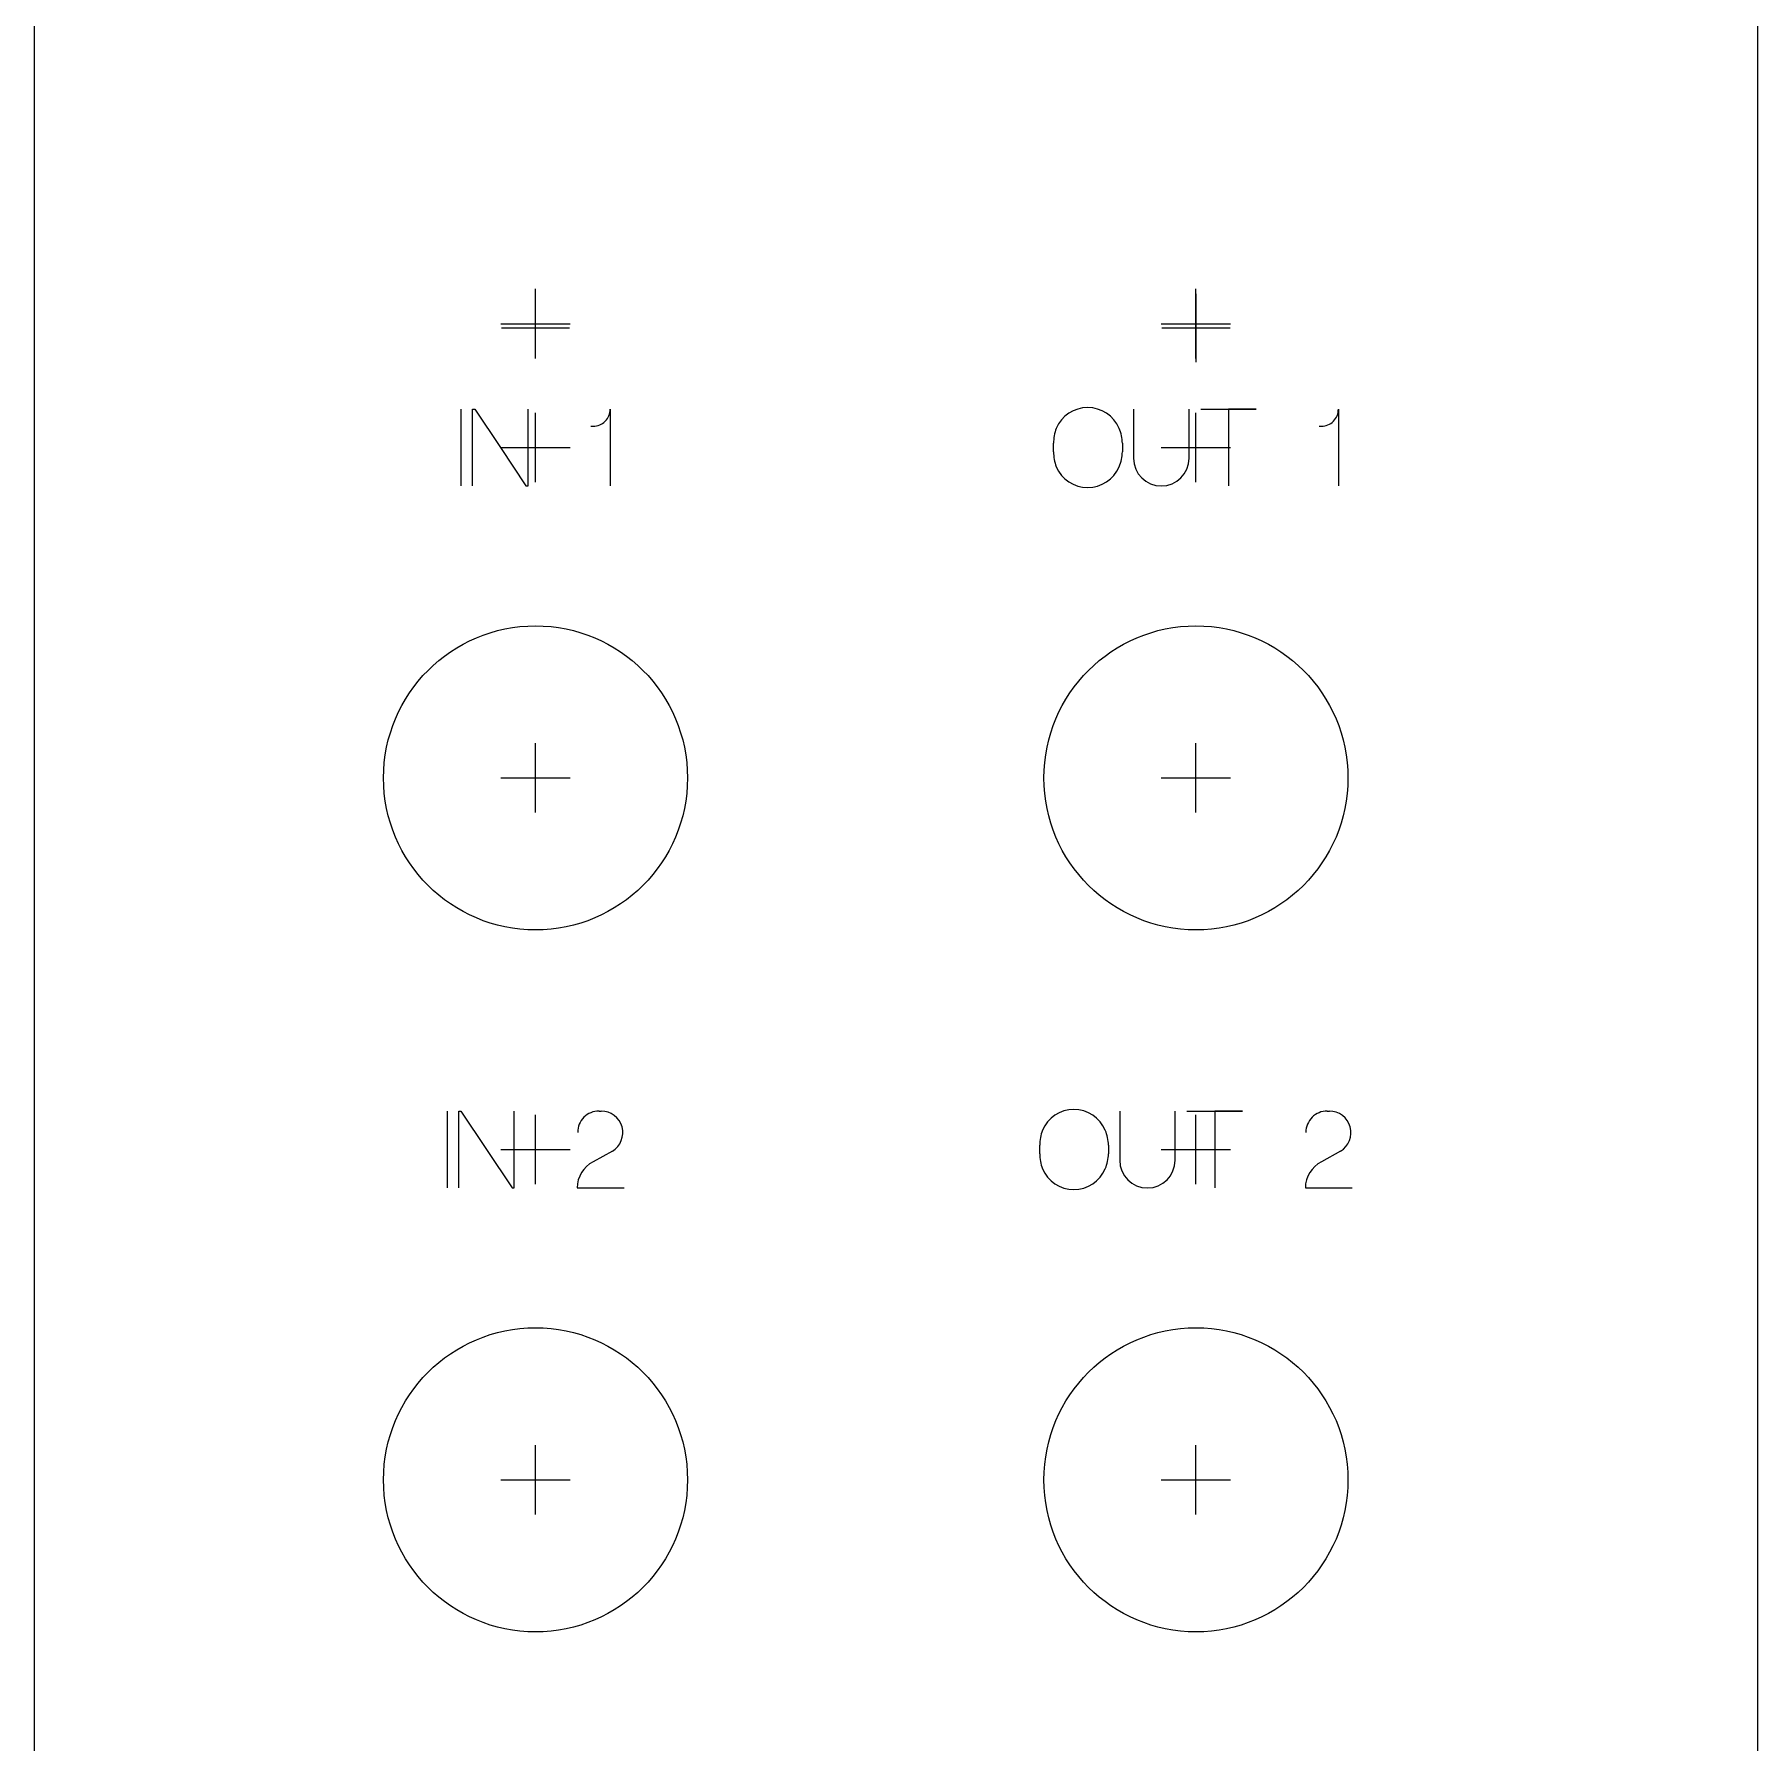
# Model space of a CAD drawing. Header units: inches. Extents: x -0.04 to 2.12, y -0.04 to 8.75.
# Drawn here: x 0 to 2.12, y 2.058 to 4.159 of the extents above; entities that cross this region are included whole.
import ezdxf

# ---------------------------------------------------------------- set-up
doc = ezdxf.new("R2010")
doc.units = ezdxf.units.IN
doc.header["$MEASUREMENT"] = 0
for name, color, linetype in [('Contour', 7, 'CONTINUOUS'), ('Engraving', 7, 'CONTINUOUS'), ('Reference_points', 1, 'CONTINUOUS')]:
    doc.layers.add(name, color=color, linetype=linetype)

msp = doc.modelspace()

# ---------------------------------------------------------------- linework, layer by layer
at = {"layer": 'Contour', "color": 7, "linetype": 'CONTINUOUS'}
for p, q in [((0, 0), (0, 8.75)), ((2.12, 8.75), (2.12, 0))]:
    msp.add_line(p, q, dxfattribs=at)
for centre in [(0.61646, 3.24472), (1.42906, 3.24472), (0.61646, 2.38134), (1.42906, 2.38134)]:
    msp.add_circle(centre, 0.18701, dxfattribs=at)
at = {"layer": 'Engraving', "color": 254, "linetype": 'CONTINUOUS'}
for p, q in [((1.42909, 3.84013), (1.42909, 3.79814)), ((0.5745, 3.79814), (0.6165, 3.79814)), ((0.6165, 3.79814), (0.65849, 3.79814)), ((1.3871, 3.79814), (1.42909, 3.79814)), ((1.42909, 3.79814), (1.47109, 3.79814)), ((1.42909, 3.79814), (1.42909, 3.75614)), ((0.52462, 3.69827), (0.52462, 3.65102)), ((0.53907, 3.65102), (0.53907, 3.69827)), ((0.53907, 3.69827), (0.54169, 3.69827)), ((0.54169, 3.69827), (0.57319, 3.65102)), ((0.60731, 3.65102), (0.60731, 3.69827)), ((0.70836, 3.69827), (0.70836, 3.65102)), ((1.3523, 3.69827), (1.3523, 3.6379)), ((1.42054, 3.6379), (1.42054, 3.69827)), ((1.43501, 3.69827), (1.50325, 3.69827)), ((1.50325, 3.69827), (1.46913, 3.69827)), ((1.46913, 3.69827), (1.46913, 3.65102)), ((1.6043, 3.69827), (1.6043, 3.65102)), ((0.68474, 3.67727), (0.68736, 3.67727)), ((1.58068, 3.67727), (1.58331, 3.67727)), ((0.52462, 3.65102), (0.52462, 3.60378)), ((0.53907, 3.60378), (0.53907, 3.65102)), ((0.57319, 3.65102), (0.60469, 3.60378)), ((0.60731, 3.60378), (0.60731, 3.65102)), ((0.70836, 3.65102), (0.70836, 3.60378)), ((1.25387, 3.64577), (1.25387, 3.65627)), ((1.33852, 3.65627), (1.33852, 3.64577)), ((1.46913, 3.65102), (1.46913, 3.60378)), ((1.6043, 3.65102), (1.6043, 3.60378)), ((0.60469, 3.60378), (0.60731, 3.60378)), ((0.50757, 2.83488), (0.50757, 2.78764)), ((0.52202, 2.78764), (0.52202, 2.83488)), ((0.52202, 2.83488), (0.52465, 2.83488)), ((0.52465, 2.83488), (0.55614, 2.78764)), ((0.59026, 2.78764), (0.59026, 2.83488)), ((0.69459, 2.83488), (0.69722, 2.83488)), ((1.33525, 2.83488), (1.33525, 2.77451)), ((1.40349, 2.77451), (1.40349, 2.83488)), ((1.41797, 2.83488), (1.48621, 2.83488)), ((1.48621, 2.83488), (1.45209, 2.83488)), ((1.45209, 2.83488), (1.45209, 2.78764)), ((1.59054, 2.83488), (1.59316, 2.83488)), ((0.50757, 2.78764), (0.50757, 2.74039)), ((0.52202, 2.74039), (0.52202, 2.78764)), ((0.55614, 2.78764), (0.58764, 2.74039)), ((0.59026, 2.74039), (0.59026, 2.78764)), ((0.711, 2.78567), (0.68738, 2.77255)), ((1.23682, 2.78239), (1.23682, 2.79289)), ((1.32147, 2.79289), (1.32147, 2.78239)), ((1.45209, 2.78764), (1.45209, 2.74039)), ((1.60694, 2.78567), (1.58332, 2.77255)), ((0.58764, 2.74039), (0.59026, 2.74039)), ((0.66769, 2.74039), (0.72543, 2.74039)), ((1.56364, 2.74039), (1.62138, 2.74039))]:
    msp.add_line(p, q, dxfattribs=at)
for centre, radius, start, end in [((0.68747, 3.69816), 0.02089, 269.69622, 360.30378), ((1.29587, 3.65818), 0.04207, 23.03732, 156.96268), ((1.58342, 3.69816), 0.02089, 269.69622, 360.30378), ((1.30369, 3.65686), 0.04982, 159.07983, 180.67083), ((1.28837, 3.65514), 0.05016, 1.29926, 22.89025), ((1.30369, 3.64519), 0.04982, 179.32917, 200.92017), ((1.29587, 3.64386), 0.04207, 203.03732, 336.96268), ((1.28837, 3.64691), 0.05016, 337.10975, 358.70074), ((1.38642, 3.6379), 0.03412, 180, 360), ((0.69445, 2.80877), 0.02611, 89.69622, 180.30378), ((0.6974, 2.8084), 0.02649, -59.10145, 90.38595), ((1.27882, 2.7948), 0.04207, 23.03732, 156.96268), ((1.5904, 2.80877), 0.02611, 89.69622, 180.30378), ((1.59334, 2.8084), 0.02649, -59.10145, 90.38595), ((1.28664, 2.79347), 0.04982, 159.07983, 180.67083), ((1.27132, 2.79175), 0.05016, 1.29926, 22.89025), ((1.28664, 2.78181), 0.04982, 179.32917, 200.92017), ((1.27132, 2.78353), 0.05016, 337.10975, 358.70074), ((0.70448, 2.73997), 0.0368, 117.70775, 179.33857), ((1.27882, 2.78048), 0.04207, 203.03732, 336.96268), ((1.36937, 2.77451), 0.03412, 180, 360), ((1.60043, 2.73997), 0.0368, 117.70775, 179.33857)]:
    msp.add_arc(centre, radius, start, end, dxfattribs=at)
at = {"layer": 'Reference_points', "color": 1, "linetype": 'CONTINUOUS'}
for p, q in [((0.61646, 3.76071), (0.61646, 3.84606)), ((1.42906, 3.76071), (1.42906, 3.84606)), ((0.57378, 3.80339), (0.65913, 3.80339)), ((1.38638, 3.80339), (1.47173, 3.80339)), ((0.61646, 3.60835), (0.61646, 3.6937)), ((1.42906, 3.60835), (1.42906, 3.6937)), ((0.57378, 3.65102), (0.65913, 3.65102)), ((1.38638, 3.65102), (1.47173, 3.65102)), ((0.61646, 3.20205), (0.61646, 3.2874)), ((1.42906, 3.20205), (1.42906, 3.2874)), ((0.57378, 3.24472), (0.65913, 3.24472)), ((1.38638, 3.24472), (1.47173, 3.24472)), ((0.61646, 2.74496), (0.61646, 2.83031)), ((1.42906, 2.74496), (1.42906, 2.83031)), ((0.57378, 2.78764), (0.65913, 2.78764)), ((1.38638, 2.78764), (1.47173, 2.78764)), ((0.61646, 2.33866), (0.61646, 2.42402)), ((1.42906, 2.33866), (1.42906, 2.42402)), ((0.57378, 2.38134), (0.65913, 2.38134)), ((1.38638, 2.38134), (1.47173, 2.38134))]:
    msp.add_line(p, q, dxfattribs=at)

doc.saveas('drawing.dxf')
